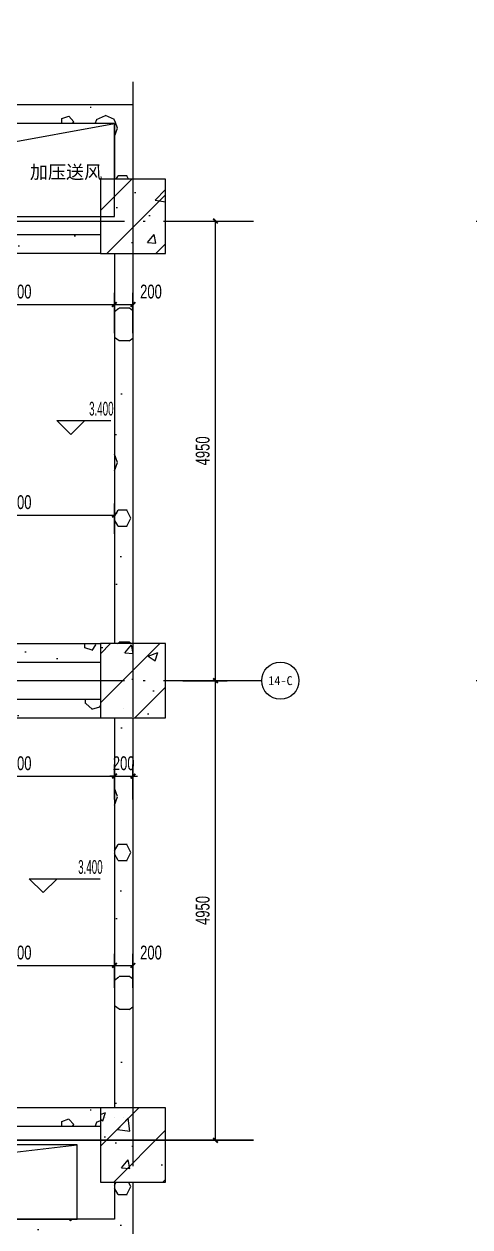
# Model space of a CAD drawing. Extents: x -26219 to 315419, y -160410 to -120810.
# Drawn here: x 87540 to 92347, y -153807 to -140852 of the extents above; entities that cross this region are included whole.
import ezdxf
from ezdxf.enums import TextEntityAlignment as Align
from ezdxf.xclip import XClip

# ---------------------------------------------------------------- set-up
doc = ezdxf.new("R2010")
doc.units = 0
doc.header["$LTSCALE"] = 1000
doc.header["$MEASUREMENT"] = 0
doc.header["$XCLIPFRAME"] = 0
doc.linetypes.add('104-14# 核心筒$2$DOTE', pattern=[2.42, 2, -0.2, 0.02, -0.2])
for name, color, linetype in [('01-标注_尺寸', 124, 'Continuous'), ('01-标注_标高', 200, 'Continuous'), ('01-标注_轴线坐标', 132, 'Continuous'), ('02-TEXT_标注', 130, 'Continuous'), ('02-TEXT_轴号', 7, 'Continuous'), ('104-14# 核心筒$0$A-C_玻璃幕墙', 140, 'Continuous'), ('104-14# 核心筒$0$A_STR-砌块墙', 121, 'Continuous'), ('104-14# 核心筒$0$DUCT-新风管立管', 3, 'Continuous'), ('104-14# 核心筒$0$DUCT-新风管端线', 2, 'Continuous'), ('104-14# 核心筒$2$05-填充_天正', 26, 'Continuous'), ('104-14# 核心筒$2$A_AXIS-轴线', 36, '104-14# 核心筒$2$DOTE'), ('104-14# 核心筒$2$A_STR-砼柱', 51, 'Continuous'), ('A_AXIS-轴线', 36, 'Continuous')]:
    doc.layers.add(name, color=color, linetype=linetype)
doc.styles.add('_TCH_AXIS', font='STXIHEI_0.TTF', dxfattribs={"width": 0.75, "height": 750})
doc.styles.add('_TCH_DIM', font='ros.shx', dxfattribs={"width": 0.75, "bigfont": 'jd.shx'})
doc.styles.add('_TCH_DIM_T3', font='ros.shx', dxfattribs={"width": 0.705882, "bigfont": 'jd.shx'})
doc.styles.get("Standard").update_dxf_attribs({"font": 'STXIHEI_0.TTF'})
doc.dimstyles.new('_TCH_ARCH&&50', dxfattribs={"dimtxt": 148.75, "dimasz": 50, "dimexe": 125, "dimexo": 150, "dimgap": 63.125, "dimtad": 1, "dimdec": 0, "dimzin": 0, "dimdsep": 46, "dimtxsty": '_TCH_DIM_T3', "dimblk": 'ARCHTICK', "dimcen": 0.09, "dimclrt": 7, "dimazin": 2, "dimtfac": 1, "dimtdec": 0, "dimtix": 1, "dimtmove": 2, "dimatfit": 3, "dimfxl": 0, "dimtolj": 1, "dimtzin": 0, "dimarcsym": 0})
pattern_1 = [(0, (531, -549), (900, 1800), [0, -1800]), (0, (-522, -792), (900, 1800), [0, -1800]), (0, (63, -810), (900, 1800), [0, -1800]), (0, (702, -279), (900, 1800), [0, -1800]), (0, (-45, -900), (900, 1800), [0, -1800]), (0, (882, 855), (900, 1800), [0, -1800]), (0, (333, 711), (900, 1800), [0, -1800]), (0, (621, 486), (900, 1800), [0, -1800]), (0, (-846, 450), (900, 1800), [0, -1800]), (0, (36, 369), (900, 1800), [0, -1800]), (0, (-306, -90), (900, 1800), [0, -1800]), (0, (-288, -765), (900, 1800), [0, -1800]), (0, (387, -837), (900, 1800), [0, -1800]), (0, (882, -45), (900, 1800), [0, -1800]), (0, (-801, -324), (900, 1800), [0, -1800]), (0, (-648, -18), (900, 1800), [0, -1800]), (0, (54, -144), (900, 1800), [0, -1800]), (0, (-198, -405), (900, 1800), [0, -1800]), (0, (-342, 189), (900, 1800), [0, -1800]), (0, (-117, 864), (900, 1800), [0, -1800]), (0, (-729, -702), (900, 1800), [0, -1800]), (0, (261, 495), (900, 1800), [0, -1800]), (0, (-576, 522), (900, 1800), [0, -1800]), (0, (-720, 756), (900, 1800), [0, -1800]), (130.601294, (771.43, 291.43), (-4499.99995, 5400.000024), [79.025, -33111.333]), (18.43495, (642.86, 325.71), (4500, 1800), [81.316, -11302.884]), (90, (642.9, 248.6), (900, 1800), [77.143, -3522.857]), (161.56505, (720, 222.86), (-4500, 1799.99987), [81.316, -11302.884]), (53.1301, (720, 222.86), (900, 1800), [85.714, -8914.285]), (135, (788.6, -694.3), (-900, 1800), [72.731, -5018.438]), (45, (685.7, -694.3), (900, 1800), [72.731, -5018.438]), (135, (737.14, -745.7), (-900, 1800), [72.731, -5018.438]), (45, (737.14, -745.7), (900, 1800), [72.731, -5018.438]), (116.565, (-77.1, 514.3), (-0.0002, 3600), [95.831, -1916.63]), (180, (-120, 600), (-900, 1800), [102.857, -1697.143]), (63.435, (-265.7, 514.3), (8e-06, 3600), [95.831, -1916.63]), (116.565, (-222.9, 428.6), (-0.0002, 3600), [95.831, -1916.63]), (0, (-222.9, 428.6), (900, 1800), [102.857, -1697.143]), (63.435, (-120, 428.6), (8e-06, 3600), [95.831, -1916.63]), (107.10273, (600, -94.286), (-2699.999897, 9000.000015), [116.584, -48848.707]), (143.97263, (565.71, 17.14), (-17099.99978, 12599.99999), [116.584, -24366.06]), (180, (471.4, 85.7), (-900, 1800), [111.429, -1688.571]), (36.02737, (265.71, 17.14), (17099.99987, 12599.99986), [116.584, -24366.06]), (71.56505, (231.43, -85.7), (2700, 9000), [108.421, -11275.778]), (107.10273, (265.714, -197.14), (-2699.999897, 9000.000015), [116.584, -48848.707]), (143.97263, (360, -265.71), (-17099.99978, 12599.99999), [116.584, -24366.06]), (0, (360, -265.7), (900, 1800), [111.429, -1688.571]), (36.02737, (471.43, -265.71), (17099.99987, 12599.99986), [116.584, -24366.06]), (71.56505, (565.71, -197.14), (2700, 9000), [108.421, -11275.778]), (150.25512, (617.14, 745.71), (-2700, 1799.99998), [69.105, -14442.959]), (90, (557.1, 711.4), (900, 1800), [68.571, -3531.428]), (29.74488, (557.14, 711.43), (2700, 1800), [69.105, -14442.959]), (116.565, (197.1, -531.4), (-0.0002, 3600), [95.831, -1916.63]), (168.69007, (154.29, -445.71), (-8100, 1799.99995), [87.412, -18269.056]), (41.185925, (0, -488.57), (22499.999864, 19799.999827), [91.116, -38177.406]), (90, (0, -574.3), (900, 1800), [85.714, -3514.285]), (138.814074, (68.57, -634.286), (-22499.9996, 19800.000126), [91.116, -38177.406]), (16.699244, (68.57, -634.286), (29699.999777, 8999.999906), [89.488, -37495.613]), (60.945396, (154.29, -608.57), (899.999998, 1799.999984), [88.248, -36976.018]), (109.983106, (-557.14, 222.86), (-4500.000017, 12599.999967), [100.326, -42036.592]), (155.556045, (-591.43, 317.14), (-11700.000045, 5399.999888), [103.569, -43395.394]), (24.443955, (-780, 317.14), (11700.000006, 5399.999974), [103.569, -43395.394]), (70.016893, (-814.286, 222.86), (4500.000014, 12599.99997), [100.326, -42036.592]), (109.983106, (-780, 128.57), (-4500.000017, 12599.999967), [100.326, -42036.592]), (160.01689, (-685.71, 94.29), (-4500, 1799.99992), [100.326, -20968.132]), (19.98311, (-685.71, 94.29), (4499.99998, 1800), [100.326, -20968.132]), (70.016893, (-591.43, 128.57), (4500.000014, 12599.99997), [100.326, -42036.592]), (122.00538, (111.43, 60), (-900.00012, 1799.9999), [80.863, -16900.302]), (18.43495, (-8.57, 102.86), (4500, 1800), [81.316, -11302.884]), (90, (-8.6, 25.7), (900, 1800), [77.143, -3522.857]), (161.56505, (68.57, 0), (-4500, 1799.99987), [81.316, -11302.884]), (54.46232, (68.57, 0), (6299.99999, 8999.999987), [73.734, -30894.635]), (116.565, (-411.4, -377.1), (-0.0002, 3600), [95.831, -1916.63]), (180, (-454.3, -291.4), (-900, 1800), [94.286, -1705.714]), (59.03624, (-600, -377.14), (900, 1799.99999), [99.96, -20891.466]), (120.96376, (-548.57, -462.86), (-900.00012, 1799.99992), [99.96, -20891.466]), (0, (-548.6, -462.9), (900, 1800), [94.286, -1705.714]), (63.435, (-454.3, -462.9), (8e-06, 3600), [95.831, -1916.63])]
pattern_2 = [(45, (0, 0), (-265.165, 265.165), []), (50, (0, 0), (1075.8903, -94.128), [112.5, -1237.5]), (355, (0, 0), (-208.127, 1128.288), [90, -990]), (100.4514, (89.7, -7.8), (867.764, 1034.159), [95.61, -1051.713]), (46.1842, (0, 300), (1600.862, -248.279), [168.75, -1856.25]), (96.6356, (133.4, 279.3), (1401.994, 1461.177), [143.415, -1577.57]), (351.1842, (0, 300), (1401.993, 1461.178), [135, -1485]), (21, (150, 225), (895.3606, -603.9283), [112.5, -1237.5]), (326, (150, 225), (364.973, 1087.725), [90, -990]), (71.4514, (224.6, 174.7), (1260.334, 483.796), [95.61, -1051.713]), (37.5, (0, 0), (18.2398, 499.3408), [0, -978, 0, -1005, 0, -993.75]), (7.5, (0, 0), (394.6043, 591.6176), [0, -573, 0, -955.5, 0, -378.75]), (327.5, (-334.5, 0), (800.7337, -33.8323), [0, -375, 0, -1170, 0, -1552.5]), (317.5, (-484.5, 0), (874.7793, 150.1575), [0, -487.5, 0, -777, 0, -1102.5])]

# ---------------------------------------------------------------- blocks, each defined once
blk = doc.blocks.new('104-14# 核心筒')
at = {"layer": '104-14# 核心筒$2$05-填充_天正'}
h = blk.add_hatch(dxfattribs=at)
h.set_pattern_fill('加气混凝土', color=256, scale=150, style=0)
h.set_pattern_definition(pattern_1)
h.paths.add_polyline_path([(115700, 111800), (115900, 112000), (113650, 112000), (113850, 111800)])
h = blk.add_hatch(dxfattribs=at)
h.set_pattern_fill('加气混凝土', color=256, scale=150, style=0)
h.set_pattern_definition(pattern_1)
h.paths.add_polyline_path([(115700, 111200), (115900, 111200), (115900, 112000), (115700, 111800)])
h = blk.add_hatch(dxfattribs=at)
h.set_pattern_fill('钢筋混凝土', color=256, scale=150, style=0)
h.set_pattern_definition(pattern_2)
h.paths.add_polyline_path([(115550, 110400), (116250, 110400), (116250, 111200), (115550, 111200)])
h = blk.add_hatch(dxfattribs=at)
h.set_pattern_fill('加气混凝土', color=256, scale=150, style=0)
h.set_pattern_definition(pattern_1)
h.paths.add_polyline_path([(113930, 110600), (113930, 110400), (115550, 110400), (115550, 110600)])
h = blk.add_hatch(dxfattribs=at)
h.set_pattern_fill('加气混凝土', color=256, scale=150, style=0)
h.set_pattern_definition(pattern_1)
h.paths.add_polyline_path([(115700, 106200), (115900, 106200), (115900, 110400), (115700, 110400)])
h = blk.add_hatch(dxfattribs=at)
h.set_pattern_fill('加气混凝土', color=256, scale=150, style=0)
h.set_pattern_definition(pattern_1)
h.paths.add_polyline_path([(115550, 106000), (115550, 106200), (109950, 106200), (109950, 106000)])
h = blk.add_hatch(dxfattribs=at)
h.set_pattern_fill('钢筋混凝土', color=256, scale=150, style=0)
h.set_pattern_definition(pattern_2)
h.paths.add_polyline_path([(115550, 105400), (116250, 105400), (116250, 106200), (115550, 106200)])
h = blk.add_hatch(dxfattribs=at)
h.set_pattern_fill('加气混凝土', color=256, scale=150, style=0)
h.set_pattern_definition(pattern_1)
h.paths.add_polyline_path([(115550, 105400), (115550, 105600), (109950, 105600), (109950, 105400)])
h = blk.add_hatch(dxfattribs=at)
h.set_pattern_fill('加气混凝土', color=256, scale=150, style=0)
h.set_pattern_definition(pattern_1)
h.paths.add_polyline_path([(115700, 101200), (115900, 101200), (115900, 105400), (115700, 105400)])
h = blk.add_hatch(dxfattribs=at)
h.set_pattern_fill('加气混凝土', color=256, scale=150, style=0)
h.set_pattern_definition(pattern_1)
h.paths.add_polyline_path([(113930, 101200), (113930, 101000), (115550, 101000), (115550, 101200)])
h = blk.add_hatch(dxfattribs=at)
h.set_pattern_fill('钢筋混凝土', color=256, scale=150, style=0)
h.set_pattern_definition(pattern_2)
h.paths.add_polyline_path([(115550, 100400), (116250, 100400), (116250, 101200), (115550, 101200)])
h = blk.add_hatch(dxfattribs=at)
h.set_pattern_fill('加气混凝土', color=256, scale=150, style=0)
h.set_pattern_definition(pattern_1)
h.paths.add_polyline_path([(115900, 100400), (115700, 100400), (115700, 100000), (115900, 99800)])
h = blk.add_hatch(dxfattribs=at)
h.set_pattern_fill('加气混凝土', color=256, scale=150, style=0)
h.set_pattern_definition(pattern_1)
h.paths.add_polyline_path([(115900, 99800), (115700, 100000), (113000, 100000), (112800, 99800)])
at = {"layer": '104-14# 核心筒$0$A-C_玻璃幕墙'}
blk.add_lwpolyline([(82417.6, 175653.6), (83499.8, 178465.9), (52926.6, 177184.7), (53491, 179839.8), (17309.3, 179208.2), (22065.4, 195794.6), (62738.3, 196820), (62307.5, 195791.2), (92265.6, 197155.1), (99426.9, 222925), (120741.8, 216994.6), (117562.9, 189300.5), (119297.3, 188914.5), (109062.3, 173767.9), (82417.6, 175653.6)], dxfattribs=at)
at = {"layer": '104-14# 核心筒$0$A_STR-砌块墙'}
for p, q in [((115900, 112000), (113650, 112000)), ((115900, 112000), (115900, 111200)), ((115700, 111800), (113850, 111800)), ((115700, 111800), (115700, 111200)), ((115550, 110600), (113930, 110600)), ((115550, 110400), (113930, 110400)), ((115700, 110400), (115700, 106200)), ((115900, 110400), (115900, 106200)), ((109950, 106200), (115550, 106200)), ((109950, 106000), (115550, 106000)), ((115800, 106100), (115800, 106100)), ((115800, 105800), (115800, 105800)), ((109950, 105600), (115550, 105600)), ((115800, 105500), (115800, 105500)), ((109950, 105400), (115550, 105400)), ((115700, 105400), (115700, 101200)), ((115900, 105400), (115900, 101200)), ((115550, 101200), (113930, 101200)), ((115600, 101100), (115600, 101100)), ((115700, 101100), (115700, 101100)), ((115800, 101100), (115800, 101100)), ((115550, 101000), (113930, 101000)), ((115700, 100400), (115700, 100000)), ((115900, 100400), (115900, 99800)), ((115700, 100000), (113000, 100000))]:
    blk.add_line(p, q, dxfattribs=at)
at = {"layer": '104-14# 核心筒$0$DUCT-新风管立管'}
for p, q in [((115700, 111800), (113850, 111800)), ((115700, 110800), (115700, 111800)), ((113850, 110800), (115700, 110800)), ((115300, 100800), (113000, 100800)), ((115300, 100000), (115300, 100800)), ((113000, 100000), (115300, 100000))]:
    blk.add_line(p, q, dxfattribs=at)
at = {"layer": '104-14# 核心筒$0$DUCT-新风管端线'}
for p, q in [((114312.5, 111550), (115700, 111800)), ((113575, 100600), (115300, 100800))]:
    blk.add_line(p, q, dxfattribs=at)
at = {"layer": '104-14# 核心筒$2$A_AXIS-轴线'}
for p, q in [((104400, 199850), (120259.9, 199850)), ((-9370.1, 194900), (120259.9, 194900)), ((-9370.1, 185900), (120259.9, 185900)), ((115900, 139633.6), (115900, 80554.9)), ((104400, 110750), (120259.9, 110750)), ((-9370.1, 105800), (120259.9, 105800)), ((109600, 100850), (120259.9, 100850))]:
    blk.add_line(p, q, dxfattribs=at)
at = {"layer": '104-14# 核心筒$2$A_STR-砼柱'}
for p, q in [((116250, 111200), (115550, 111200)), ((115550, 111200), (115550, 110400)), ((116250, 110400), (116250, 111200)), ((115550, 110400), (116250, 110400)), ((116250, 106200), (115550, 106200)), ((115550, 106200), (115550, 105400)), ((116250, 105400), (116250, 106200)), ((115550, 105400), (116250, 105400)), ((116250, 101200), (115550, 101200)), ((115550, 101200), (115550, 100400)), ((116250, 100400), (116250, 101200)), ((115550, 100400), (116250, 100400))]:
    blk.add_line(p, q, dxfattribs=at)
blk = doc.blocks.new('_ArchTick')
at = {"color": 0, "linetype": 'ByBlock', "const_width": 0.4}
blk.add_lwpolyline([(-0.5, -0.5), (0.5, 0.5)], dxfattribs=at)
blk = doc.blocks.new('*D1200')
at = {"layer": '01-标注_尺寸', "color": 0, "lineweight": -2, "transparency": 16777216}
for p, q in [((86414, -151232), (86414, -150865)), ((88514, -151232), (88514, -150865)), ((86414, -150990), (88514, -150990))]:
    blk.add_line(p, q, dxfattribs=at)
at = {"layer": 'Defpoints', "color": 0, "transparency": 16777216}
for p in [(88514, -150990), (86414, -151382), (88514, -151382)]:
    blk.add_point(p, dxfattribs=at)
at = {"layer": '01-标注_尺寸', "color": 0, "lineweight": -2, "transparency": 16777216, "xscale": 50, "yscale": 50, "zscale": 50, "rotation": 180}
blk.add_blockref('_ArchTick', (86414, -150990), dxfattribs=at)
at = {"layer": '01-标注_尺寸', "color": 0, "lineweight": -2, "transparency": 16777216, "xscale": 50, "yscale": 50, "zscale": 50}
blk.add_blockref('_ArchTick', (88514, -150990), dxfattribs=at)
at = {"layer": '01-标注_尺寸', "color": 7, "transparency": 16777216, "insert": (87464, -150853), "char_height": 148.8, "attachment_point": 5, "style": '_TCH_DIM_T3'}
blk.add_mtext('\\A1;2100', dxfattribs=at)
blk = doc.blocks.new('*D1201')
at = {"layer": '01-标注_尺寸', "color": 0, "lineweight": -2, "transparency": 16777216}
for p, q in [((88514, -151232), (88514, -150865)), ((88714, -151232), (88714, -150865)), ((88514, -150990), (88714, -150990))]:
    blk.add_line(p, q, dxfattribs=at)
at = {"layer": 'Defpoints', "color": 0, "transparency": 16777216}
for p in [(88714, -150990), (88514, -151382), (88714, -151382)]:
    blk.add_point(p, dxfattribs=at)
at = {"layer": '01-标注_尺寸', "color": 0, "lineweight": -2, "transparency": 16777216, "xscale": 50, "yscale": 50, "zscale": 50, "rotation": 180}
blk.add_blockref('_ArchTick', (88514, -150990), dxfattribs=at)
at = {"layer": '01-标注_尺寸', "color": 0, "lineweight": -2, "transparency": 16777216, "xscale": 50, "yscale": 50, "zscale": 50}
blk.add_blockref('_ArchTick', (88714, -150990), dxfattribs=at)
at = {"layer": '01-标注_尺寸', "color": 7, "transparency": 16777216, "insert": (88908, -150853), "char_height": 148.8, "attachment_point": 5, "style": '_TCH_DIM_T3'}
blk.add_mtext('\\A1;200', dxfattribs=at)
blk = doc.blocks.new('*D1205')
at = {"layer": '01-标注_尺寸', "color": 0, "lineweight": -2, "transparency": 16777216}
for p, q in [((86414, -149204), (86414, -148826)), ((88514, -149204), (88514, -148826)), ((86414, -148951), (88514, -148951))]:
    blk.add_line(p, q, dxfattribs=at)
at = {"layer": 'Defpoints', "color": 0, "transparency": 16777216}
for p in [(88514, -148951), (86414, -149354), (88514, -149354)]:
    blk.add_point(p, dxfattribs=at)
at = {"layer": '01-标注_尺寸', "color": 0, "lineweight": -2, "transparency": 16777216, "xscale": 50, "yscale": 50, "zscale": 50, "rotation": 180}
blk.add_blockref('_ArchTick', (86414, -148951), dxfattribs=at)
at = {"layer": '01-标注_尺寸', "color": 0, "lineweight": -2, "transparency": 16777216, "xscale": 50, "yscale": 50, "zscale": 50}
blk.add_blockref('_ArchTick', (88514, -148951), dxfattribs=at)
at = {"layer": '01-标注_尺寸', "color": 7, "transparency": 16777216, "insert": (87464, -148814), "char_height": 148.8, "attachment_point": 5, "style": '_TCH_DIM_T3'}
blk.add_mtext('\\A1;2100', dxfattribs=at)
blk = doc.blocks.new('*D1206')
at = {"layer": '01-标注_尺寸', "color": 0, "lineweight": -2, "transparency": 16777216}
for p, q in [((88514, -149204), (88514, -148826)), ((88714, -149204), (88714, -148826)), ((88514, -148951), (88464, -148951)), ((88514, -148951), (88714, -148951)), ((88714, -148951), (88764, -148951))]:
    blk.add_line(p, q, dxfattribs=at)
at = {"layer": 'Defpoints', "color": 0, "transparency": 16777216}
for p in [(88714, -148951), (88514, -149354), (88714, -149354)]:
    blk.add_point(p, dxfattribs=at)
at = {"layer": '01-标注_尺寸', "color": 0, "lineweight": -2, "transparency": 16777216, "xscale": 50, "yscale": 50, "zscale": 50}
blk.add_blockref('_ArchTick', (88514, -148951), dxfattribs=at)
at = {"layer": '01-标注_尺寸', "color": 0, "lineweight": -2, "transparency": 16777216, "xscale": 50, "yscale": 50, "zscale": 50, "rotation": 180}
blk.add_blockref('_ArchTick', (88714, -148951), dxfattribs=at)
at = {"layer": '01-标注_尺寸', "color": 7, "transparency": 16777216, "insert": (88614, -148814), "char_height": 148.8, "attachment_point": 5, "style": '_TCH_DIM_T3'}
blk.add_mtext('\\A1;200', dxfattribs=at)
blk = doc.blocks.new('*D1214')
at = {"layer": '01-标注_尺寸', "color": 0, "lineweight": -2, "transparency": 16777216}
for p, q in [((86414, -144180), (86414, -143747)), ((88514, -144180), (88514, -143747)), ((86414, -143872), (88514, -143872))]:
    blk.add_line(p, q, dxfattribs=at)
at = {"layer": 'Defpoints', "color": 0, "transparency": 16777216}
for p in [(88514, -143872), (86414, -144330), (88514, -144330)]:
    blk.add_point(p, dxfattribs=at)
at = {"layer": '01-标注_尺寸', "color": 0, "lineweight": -2, "transparency": 16777216, "xscale": 50, "yscale": 50, "zscale": 50, "rotation": 180}
blk.add_blockref('_ArchTick', (86414, -143872), dxfattribs=at)
at = {"layer": '01-标注_尺寸', "color": 0, "lineweight": -2, "transparency": 16777216, "xscale": 50, "yscale": 50, "zscale": 50}
blk.add_blockref('_ArchTick', (88514, -143872), dxfattribs=at)
at = {"layer": '01-标注_尺寸', "color": 7, "transparency": 16777216, "insert": (87464, -143734), "char_height": 148.8, "attachment_point": 5, "style": '_TCH_DIM_T3'}
blk.add_mtext('\\A1;2100', dxfattribs=at)
blk = doc.blocks.new('*D1215')
at = {"layer": '01-标注_尺寸', "color": 0, "lineweight": -2, "transparency": 16777216}
for p, q in [((88514, -144180), (88514, -143747)), ((88714, -144180), (88714, -143747)), ((88514, -143872), (88714, -143872))]:
    blk.add_line(p, q, dxfattribs=at)
at = {"layer": 'Defpoints', "color": 0, "transparency": 16777216}
for p in [(88714, -143872), (88514, -144330), (88714, -144330)]:
    blk.add_point(p, dxfattribs=at)
at = {"layer": '01-标注_尺寸', "color": 0, "lineweight": -2, "transparency": 16777216, "xscale": 50, "yscale": 50, "zscale": 50, "rotation": 180}
blk.add_blockref('_ArchTick', (88514, -143872), dxfattribs=at)
at = {"layer": '01-标注_尺寸', "color": 0, "lineweight": -2, "transparency": 16777216, "xscale": 50, "yscale": 50, "zscale": 50}
blk.add_blockref('_ArchTick', (88714, -143872), dxfattribs=at)
at = {"layer": '01-标注_尺寸', "color": 7, "transparency": 16777216, "insert": (88908, -143734), "char_height": 148.8, "attachment_point": 5, "style": '_TCH_DIM_T3'}
blk.add_mtext('\\A1;200', dxfattribs=at)
blk = doc.blocks.new('*D1218')
at = {"layer": '01-标注_尺寸', "color": 0, "lineweight": -2, "transparency": 16777216}
for p, q in [((86414, -146344), (86414, -146015)), ((88514, -146344), (88514, -146015)), ((86414, -146140), (88514, -146140))]:
    blk.add_line(p, q, dxfattribs=at)
at = {"layer": 'Defpoints', "color": 0, "transparency": 16777216}
for p in [(88514, -146140), (86414, -146494), (88514, -146494)]:
    blk.add_point(p, dxfattribs=at)
at = {"layer": '01-标注_尺寸', "color": 0, "lineweight": -2, "transparency": 16777216, "xscale": 50, "yscale": 50, "zscale": 50, "rotation": 180}
blk.add_blockref('_ArchTick', (86414, -146140), dxfattribs=at)
at = {"layer": '01-标注_尺寸', "color": 0, "lineweight": -2, "transparency": 16777216, "xscale": 50, "yscale": 50, "zscale": 50}
blk.add_blockref('_ArchTick', (88514, -146140), dxfattribs=at)
at = {"layer": '01-标注_尺寸', "color": 7, "transparency": 16777216, "insert": (87464, -146002), "char_height": 148.8, "attachment_point": 5, "style": '_TCH_DIM_T3'}
blk.add_mtext('\\A1;2100', dxfattribs=at)
blk = doc.blocks.new('*D1223')
at = {"layer": '01-标注_尺寸', "color": 0, "lineweight": -2, "transparency": 16777216}
for p, q in [((89253, -147924), (89728, -147924)), ((89603, -152874), (89603, -147924)), ((89253, -152874), (89728, -152874))]:
    blk.add_line(p, q, dxfattribs=at)
at = {"layer": 'Defpoints', "color": 0, "transparency": 16777216}
for p in [(89103, -147924), (89603, -147924), (89103, -152874)]:
    blk.add_point(p, dxfattribs=at)
at = {"layer": '01-标注_尺寸', "color": 0, "lineweight": -2, "transparency": 16777216, "xscale": 50, "yscale": 50, "zscale": 50}
for p, rotation in [((89603, -147924), 90), ((89603, -152874), 270)]:
    blk.add_blockref('_ArchTick', p, dxfattribs=dict(at, rotation=rotation))
at = {"layer": '01-标注_尺寸', "color": 7, "transparency": 16777216, "insert": (89466, -150399), "char_height": 148.8, "attachment_point": 5, "rotation": 90, "style": '_TCH_DIM_T3'}
blk.add_mtext('\\A1;4950', dxfattribs=at)
blk = doc.blocks.new('*D1224')
at = {"layer": '01-标注_尺寸', "color": 0, "lineweight": -2, "transparency": 16777216}
for p, q in [((89253, -142974), (89728, -142974)), ((89603, -147924), (89603, -142974)), ((89253, -147924), (89728, -147924))]:
    blk.add_line(p, q, dxfattribs=at)
at = {"layer": 'Defpoints', "color": 0, "transparency": 16777216}
for p in [(89103, -142974), (89603, -142974), (89103, -147924)]:
    blk.add_point(p, dxfattribs=at)
at = {"layer": '01-标注_尺寸', "color": 0, "lineweight": -2, "transparency": 16777216, "xscale": 50, "yscale": 50, "zscale": 50}
for p, rotation in [((89603, -142974), 90), ((89603, -147924), 270)]:
    blk.add_blockref('_ArchTick', p, dxfattribs=dict(at, rotation=rotation))
at = {"layer": '01-标注_尺寸', "color": 7, "transparency": 16777216, "insert": (89466, -145449), "char_height": 148.8, "attachment_point": 5, "rotation": 90, "style": '_TCH_DIM_T3'}
blk.add_mtext('\\A1;4950', dxfattribs=at)

msp = doc.modelspace()

# ---------------------------------------------------------------- linework, layer by layer
at = {"layer": '01-标注_标高'}
for p, q in [((88044.2, -145271.1), (87894.2, -145121.1)), ((87894.2, -145121.1), (88476.8, -145121.1)), ((88044.2, -145271.1), (88194.2, -145121.1)), ((87745.3, -150207), (87595.3, -150057)), ((87595.3, -150057), (88358.7, -150057)), ((87745.3, -150207), (87895.3, -150057))]:
    msp.add_line(p, q, dxfattribs=at)
at = {"layer": '01-标注_轴线坐标'}
for p, q in [((89103, -147923.7), (90103, -147923.7)), ((88713.9, -153582.6), (88713.9, -154582.6))]:
    msp.add_line(p, q, dxfattribs=at)
msp.add_circle((90303, -147923.7), 200, dxfattribs=at)
at = {"layer": 'A_AXIS-轴线'}
msp.add_line((90014.1, -152873.7), (79678.5, -152873.7), dxfattribs=at)

# ---------------------------------------------------------------- block references
ref = msp.add_blockref('104-14# 核心筒', (-14186.1, -342823.7))
XClip(ref).set_block_clipping_path([(106600, 188399.9997829867), (117200.2008833432, 201506.2882948874)])
ref = msp.add_blockref('104-14# 核心筒', (-27186.1, -253723.7))
XClip(ref).set_block_clipping_path([(106549.9999999962, 99299.9997836323), (117200.2008833428, 112250)])
ref = msp.add_blockref('104-14# 核心筒', (-29679.9, -339452.4))
XClip(ref).set_block_clipping_path([(21000, 184300.0000000001), (34400.0000000036, 196600.0000000001)])

# ---------------------------------------------------------------- texts
at = {"layer": '02-TEXT_标注'}
msp.add_text('加压送风', height=142.71, dxfattribs=at).set_placement((87603.1, -142517.5))
at = {"layer": '02-TEXT_标注', "style": '_TCH_DIM', "width": 0.529412}
for p in [(88241.3, -145068.6), (88123.2, -150004.5)]:
    msp.add_text('3.400', height=148.75, dxfattribs=at).set_placement(p)
at = {"layer": '02-TEXT_轴号', "style": '_TCH_AXIS', "width": 0.927711}
msp.add_text('14-C', height=95.69, dxfattribs=at).set_placement((90171.5, -147971.5), (90434.6, -147971.5), align=Align.FIT)

# ---------------------------------------------------------------- dimensions: what is measured, and where the dimension line sits
at = {"layer": '01-标注_尺寸'}
for p1, p2, distance, picture, middle in [((89103, -147923.7), (89103, -142973.7), -500, '*D1224', (89465.5, -145448.7)), ((86413.9, -144330.5), (88513.9, -144330.5), 458.7, '*D1214', (87463.9, -143734.2)), ((86413.9, -146493.7), (88513.9, -146493.7), 354.1, '*D1218', (87463.9, -146002.1)), ((89103, -152873.7), (89103, -147923.7), -500, '*D1223', (89465.5, -150398.7)), ((86413.9, -149353.7), (88513.9, -149353.7), 402.3, '*D1205', (87463.9, -148813.9)), ((88513.9, -149353.7), (88713.9, -149353.7), 402.3, '*D1206', (88613.9, -148813.9)), ((86413.9, -151381.7), (88513.9, -151381.7), 391.3, '*D1200', (87463.9, -150852.8))]:
    dim = msp.add_aligned_dim(p1=p1, p2=p2, distance=distance, dimstyle='_TCH_ARCH&&50', dxfattribs=at)
    dim.commit()
    dim.dimension.update_dxf_attribs({"geometry": picture, "text_midpoint": middle})
for base, p1, p2, picture, middle in [((88713.9, -143871.7), (88513.9, -144330.5), (88713.9, -144330.5), '*D1215', (88907.9, -143734.2)), ((88713.9, -150990.3), (88513.9, -151381.7), (88713.9, -151381.7), '*D1201', (88907.9, -150852.8))]:
    dim = msp.add_linear_dim(base=base, p1=p1, p2=p2, angle=0, dimstyle='_TCH_ARCH&&50', dxfattribs=at)
    dim.commit()
    dim.dimension.update_dxf_attribs({"geometry": picture, "text_midpoint": middle, "dimtype": 161})

doc.saveas('drawing.dxf')
